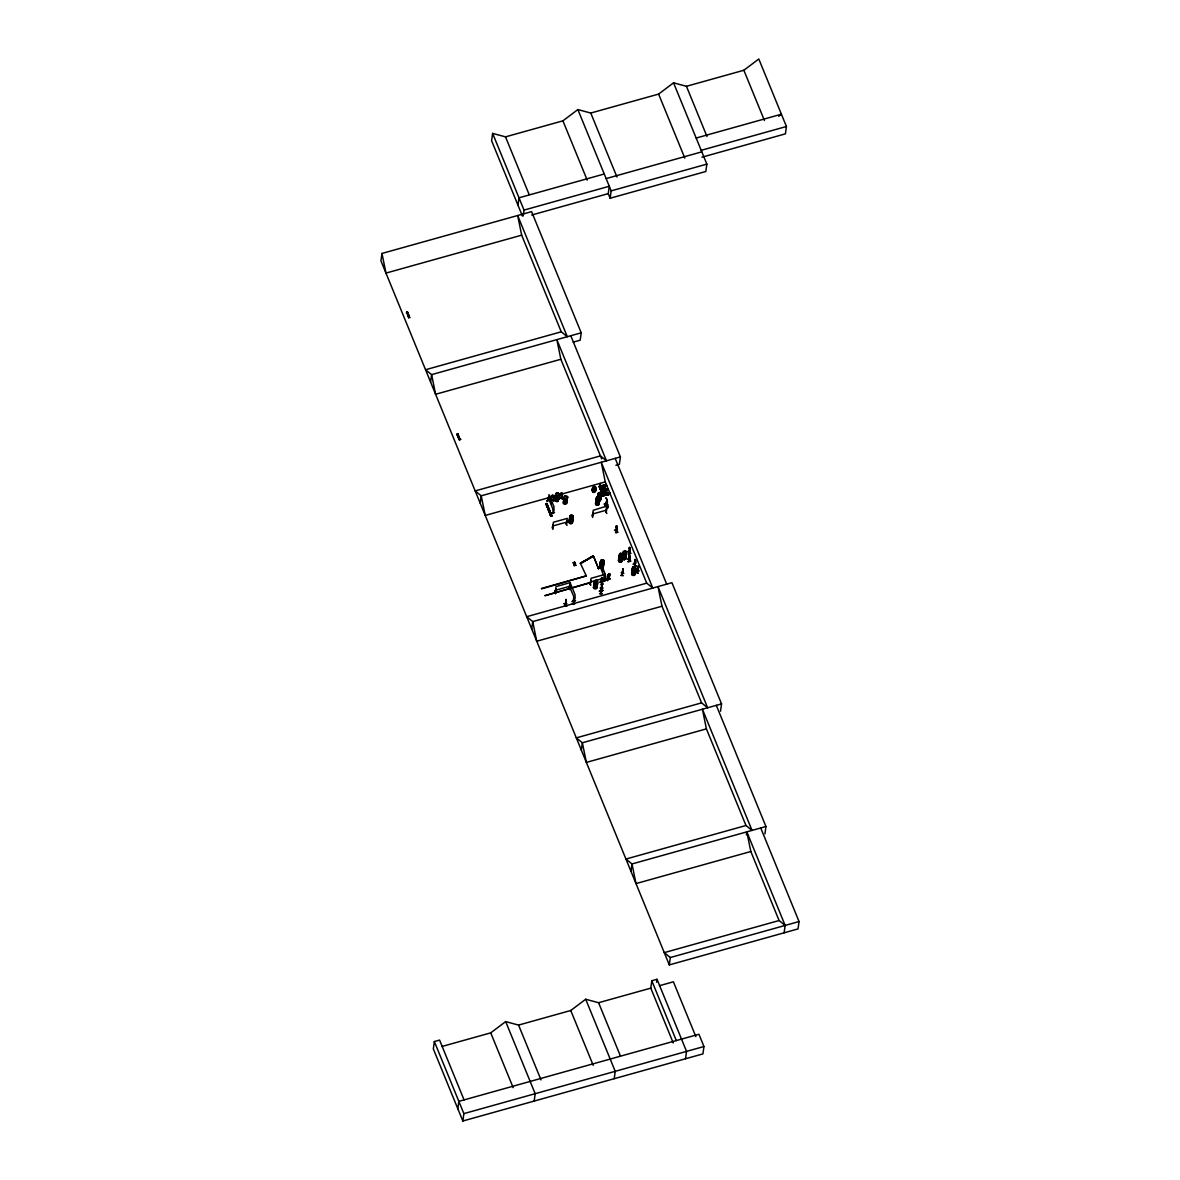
<?xml version="1.0" encoding="UTF-8"?>
<svg xmlns="http://www.w3.org/2000/svg" width="1180" height="1180" viewBox="0 0 1180 1180"><rect width="100%" height="100%" fill="white"/><g stroke="black" fill="none" stroke-linecap="round" stroke-linejoin="round"><path stroke-width="1.5" d="M573.952 563.524L573.318 562.565L574.35 562.55M408.723 314.455C408.103 314.957 407.557 313.939 408.546 315.326M457.899 436.91L458.74 436.128M565.913 601.372L565.928 600.62M573.672 599.219L573.687 598.452M601.225 588.805L601.24 588.038L601.726 590.207M601.903 585.826L601.918 585.074M599.278 486.809L599.573 487.606L606.638 485.585L606.166 484.434L599.057 486.425M601.195 490.762L601.933 487.517L601.24 490.91M603.216 494.981L603.673 491.721L603.437 495.541C599.396 493.653 620.813 491.293 602.567 494.863M566.105 601.225L566.09 602.272L566.194 600.045M566.046 599.779L566.105 602.936M573.51 603.939L573.849 597.714L573.864 600.768M602.538 580.339L601.579 589.145M601.092 581.902L602.066 586.696L602.036 583.894M593.747 585.605L593.894 584.823M622.966 559.143L623.35 559.364A1.785 1.534 7.9 0 0 624.677 559.453L625.902 557.476M600.31 498.757L600.62 499.863L600.015 498.432A1.726 1.505 7.9 0 1 598.629 500.999L599.912 500.851L599.071 501.058A1.726 1.505 7.9 0 0 600 498.462M569.424 519.613L570.53 518.109A1.726 1.505 7.9 0 0 569.66 520.203A1.726 1.505 7.9 0 0 572.271 520.675A1.726 1.505 7.9 0 0 572.241 518.374M618.925 557.875L618.94 557.491A1.74 1.505 6.7 0 1 619.308 556.798A1.726 1.505 8.7 0 1 620.031 556.37A1.726 1.505 7.9 0 0 619.235 558.612L619.928 559.143M632.052 571.15L633.159 569.645M458.681 437.072L459.079 436.158L458.976 439.299M572.846 519.805L572.138 520.793M622.214 558.435L622.361 557.683A1.726 1.505 7.9 0 0 623.645 559.394A1.74 1.505 7.9 0 0 625.695 558.568A1.74 1.505 7.9 0 0 624.78 556.665L625.4 559.01L625.916 557.299M557.417 498.624L558.73 497.591M558.199 500.822L557.226 501.544L558.243 499.671M566.002 501.058L565.854 501.249A1.726 1.49 7.9 0 1 566.415 503.742A1.726 1.49 7.9 0 1 563.686 503.565L563.465 503.226M571.695 520.66L572.713 520.218M597.478 496.869L597.596 496.883A1.726 1.505 7.9 0 0 597.493 497.237L597.582 496.795M596.106 500.187L596.343 499.863A1.74 1.505 8.6 0 0 597.39 502.37L599.027 501.869L599.307 500.394A1.74 1.505 8.6 0 1 597.39 502.37L598.29 502.341M600.281 483.431L600.03 487.134L600.473 485.083M600.443 483.962L600.384 484.877M596.564 588.451L596.844 586.976M600.856 486.809L600.384 489.641M602.67 491.367L602.626 491.913M606.55 491.809L601.815 493.122L606.49 491.632C606.977 493.992 599.617 494.656 602.67 491.913M603.393 563.214A1.74 1.505 7.9 0 1 601.254 565.397L602.611 565.294M622.347 558.066L622.361 557.683A1.74 1.505 7.9 0 0 623.63 559.453A1.726 1.505 7.9 0 0 625.71 558.509A1.726 1.505 7.9 0 0 624.795 556.621L625.179 556.886M622.406 572.285L622.893 569.97M634.309 572.418L634.353 572.403A1.74 1.505 7.9 0 0 635.4 570.56M634.781 572.3L635.341 571.725L634.383 572.403A1.74 1.505 7.9 0 1 632.141 571.504A1.74 1.505 7.9 0 1 633.159 569.601M601.505 588.363L601.564 589.838M602.066 585.339L601.741 590.59L601.328 587.478M602.006 584.277L602.213 585.649M567.182 500.246L567.211 499.863M573.834 598.717L574.026 599.558M626.197 555.072L625.09 556.341M565.825 601.254L565.987 603.113M601.859 585.014L602.051 587.389M408.221 315.739L408.059 316.402M407.852 315.547L408.988 315.193L407.852 315.311M600.443 488.845L600.635 486.986M602.272 491.632L602.154 492.916L602.272 491.352M408.723 317.804L409.106 316.093L408.044 315.945M460.731 439.402L459.3 439.919L459.463 437.765M407.498 315.104L407.469 314.293L407.911 315.163M574.055 563.819L573.318 562.565M573.229 342.126L580.191 340.194L581.209 332.819L531.59 211.633L381.966 253.449L380.948 260.824L669.296 964.901L798.034 928.911L799.052 921.551L760.731 827.977M406.643 312.641C407.69 310.03 405.389 313.718 407.734 312.228M408.295 315.96L408.841 315.96M408.634 315.871L409.416 317.243M408.737 316.284L408.531 317.14M408.914 316.756L408.398 315.856M430.567 382.01L431.6 374.635L425.552 369.738L561.252 331.801L567.3 336.713L517.666 215.527L521.663 235.174L561.252 331.801M701.908 157.206L785.408 133.856L786.44 126.496L758.799 59L743.857 70.254L686.45 86.302L673.544 82.821L658.602 94.09L590.767 113.044L577.861 109.563L562.919 120.832L505.512 136.865L492.621 133.399L491.603 140.759L522.371 215.925M457.87 433.753L457.235 434.594M457.988 433.547C455.038 435.125 459.035 432.47 457.221 434.668M458.371 434.476L457.014 434.919M458.592 438.429C457.884 436.91 459.846 437.544 458.371 437.382M458.814 438.709L458.917 437.736M459.935 438.695L459.64 439.462L458.459 437.662M459.005 438.562L458.887 437.913M459.33 438.326L459.108 439.181M459.846 438.709L459.994 439.285M460.657 439.24L459.226 439.771M517.976 205.187L519.008 197.812L604.249 173.991M480.201 503.182L481.219 495.821L475.171 490.91L600.443 455.908L606.49 460.805L556.857 339.634L560.854 359.266L601.697 458.976M523.212 215.984L524.023 210.084L492.621 133.399M464.065 1099.908L439.565 1040.082L434.343 1041.542L433.325 1048.902L462.84 1121L702.926 1053.902L703.944 1046.527L698.929 1034.255L458.843 1101.368L457.825 1108.728M547.077 507.135L548.125 506.618L547.077 507.135L545.868 503.727L550.854 516.339L551.871 516.058L550.898 515.999L551.901 515.822L546.886 503.447L545.853 503.845M546.841 500.925L549.467 500.099L546.797 500.792M548.095 506.854L546.886 503.447M548.095 500.615L548.626 496.898M547.712 508.669L548.759 508.152L549.983 511.456L548.966 511.737L547.712 508.669L548.73 508.388M462.84 1121L463.873 1113.625L434.343 1041.542M531.708 628.97L532.74 621.595L526.693 616.698L646.729 583.141L652.776 588.053L601.269 462.265L605.266 481.912L646.729 583.141M550.5 499.051L550.573 501.471M548.966 511.737L549.983 511.456M551.267 495.866L550.618 500.291L553.376 500.069L550.677 500.055M550.854 516.339C547.874 512.489 551.547 511.456 551.871 516.058M553.848 496.411L553.081 499.981M553.317 500.217C556.783 492.576 547.8 495.63 550.662 501.81L551.517 503.919L550.839 500.541M541.62 588.85L586.18 575.899M551.901 513.241L554.512 512.43L551.901 513.167M553.228 512.828L553.656 509.17M553.154 512.887L554.054 506.913L549.025 494.641L548.243 500.453M552.078 527.077L552.889 529.422M553.11 524.584L552.815 528.227L553.391 522.268L567.3 518.374L566.253 524.451L567.034 520.69M545.072 595.679L589.661 582.64L590.723 585.31L589.764 582.95L545.086 595.59M559.394 498.019L562.093 497.886L559.394 498.108L559.895 494.332M559.32 499.273L559.261 496.78L559.497 499.199M559.423 498.137L560.028 493.683L562.447 493.461M561.016 493.034L560.854 494.523L561.901 493.048M561.887 498.034L562.27 493.624L560.972 493.683M562.078 498.019L562.432 493.447M562.24 499.155L562.152 496.736L562.403 499.155M673.544 82.821L706.85 164.123L705.817 171.498L610.134 198.24L608.246 193.638L609.278 186.263L524.023 210.084M555.544 593.658L554.585 591.357M555.22 592.508L555.957 588.658M555.279 592.508L556.075 586.578L569.984 582.684L569.35 588.496M610.134 198.24L611.166 190.865L577.861 109.563M555.677 593.614L554.733 591.239M567.005 525.469L566.194 523.138M564.084 603.777L566.857 603.673L564.07 603.644M565.427 603.983L566.09 599.47M565.928 601.918L566.194 599.529M565.648 606.137L566.105 599.912M567.934 588.968L570.56 588.156M569.807 585.162L568.893 588.466M569.394 588.85L570.117 582.684L575.147 594.956L574.144 600.605M573.657 564.379L575.339 564.247L575.368 563.303L574.203 563.568M574.557 565.014L573.937 564.055M574.675 565.323C576.327 565.117 573.082 566.518 574.129 562.86M574.262 565.869L574.645 565.102M574.276 563.391L574.704 562.152L574.35 562.934M573.864 564.512L574.749 564.35M574.808 565.073L575.412 563.789M575.84 565.427L574.955 564.424M571.843 601.608L574.601 601.372M573.687 599.75L573.76 597.183L573.318 601.771M574.188 600.9L574.66 597.021M580.28 563.317L592.921 556.105L580.28 563.317L593.57 556.37L598.585 568.76L593.57 556.37M541.413 588.496L586.312 575.899L580.604 563.73L592.921 556.105M592.685 517.46L591.888 515.055M592.67 516.102L593.186 510.306L607.066 505.969M592.67 516.132L593.142 512.562M599.145 486.499L599.573 487.606L606.638 485.644M599.868 486.308L600.281 487.075M600.074 488.8L600.355 489.538L605.075 488.196L604.765 487.428L600.045 488.771M600.355 489.317L604.839 487.709M600.546 488.668L600.841 489.184M601.992 491.47L600.871 490.423L607.951 488.874M601.21 491.603L608.231 489.582M602.567 493.388L601.83 493.122M602.567 488.063L602.892 488.8M602.892 485.393L603.378 486.499M603.054 487.93L603.378 488.668M603.614 485.201L604.086 486.293M603.481 487.812L603.791 488.55M590.251 584.203L591.106 578.274L605.03 574.38L604.234 580.191M602.744 495.217L603.319 494.42L603.747 495.482M602.951 495.541L603.142 494.936M603.953 487.679L604.278 488.417M604.249 485.024L604.735 486.13M602.951 495.792L610.134 494.184L603.039 495.689M603.85 493.034L603.895 492.252M604.971 484.818L605.443 485.924M604.308 492.267L604.632 493.004M604.632 489.597L605.104 490.703M605.443 484.685L605.93 485.791M604.779 492.134L605.104 492.871M605.34 489.405L605.827 490.497M605.207 492.016L605.532 492.753M605.694 491.883L606.004 492.621M605.989 489.228L606.461 490.32M606.004 491.795L606.328 492.532M604.765 504.937L607.375 504.214M606.358 493.8L606.845 494.907M604.883 505.202L607.494 504.406M606.063 512.371L606.653 504.539L607.803 507.916L605.915 503.432M607.346 507.149C609.146 509.391 603.275 495.615 607.508 506.028M607.081 493.594L607.553 494.7M606.092 502.208L605.812 503.609M600.782 490.629L608.025 489.051M606.019 504.819L606.373 502.65M606.269 504.804L606.181 502.857M606.874 502.252L607.11 503.152M606.048 512.489L606.83 508.728M606.8 513.521L605.989 511.176M607.936 505.438L606.815 502.282M599.499 568.362L600.31 562.182L605.34 574.453L604.44 580.427M599.573 568.303L600.089 564.63A1.755 1.519 7.9 0 1 601.24 563.509M610.016 493.815L602.965 495.91M599.396 591.195L602.169 591.018L599.381 591.062M601.077 582.035C602.213 571.002 602.169 583.407 602.434 579.395M599.632 593.614L602.405 593.629L599.632 593.54M601.136 582.197L601.844 578.023L602.169 579.941M602.11 577.743L602.213 580.177M601.83 577.713C604.367 580.162 599.071 599.248 601.343 586.77M600.945 593.54L601.49 588.171M602.257 586.165L601.062 593.555L600.723 591.062M602.257 584.749L602.183 585.752M570.781 335.74L620.4 456.911L619.382 464.286L615.901 465.259M603.732 579.115L604.839 581.371L603.88 579.07M602.832 588.127L600.06 588.097L602.818 587.994M605.03 576.696L603.924 580.206M603.083 590.457L600.31 590.649L603.083 590.457M581.342 750.141L582.36 742.781L576.312 737.869L701.584 702.867L707.631 707.764L657.998 586.593L661.995 606.225L701.584 702.867M606.092 578.657L607.788 580.56M534.171 1101.058L535.189 1093.698L505.674 1021.6L490.733 1032.854L442.013 1046.468M607.036 579.646L607.597 575.117L609.824 573.878M608.541 574.1L607.228 579.306M608.482 577.286L610.207 579.247L608.615 577.212M609.146 573.657L608.231 575.545L609.175 573.687M609.057 578.48L609.736 574.601M609.116 578.48L609.809 573.849M615.473 532.711L618.128 532.18M615.886 530.248L616.417 525.749L616.875 528.094M616.801 525.882L617.022 528.463M616.388 525.779C618.807 528.861 615.635 538.876 617.007 527.091M622.583 571.799L623.025 568.745L622.067 575.516L622.583 573.082M622.391 573.377L622.952 569.173M623.394 575.692L620.621 575.383M623.866 573.406L621.167 572.757M627.436 551.694L630.061 550.972M627.126 559.468L629.751 558.656C627.141 551.075 631.92 558.951 629.338 561.016M628.793 551.532C631.743 558.45 628.099 540.351 630.046 551.045M628.38 554.069L631.005 553.273L628.424 554.202M629.442 547.122L628.911 551.517M629.825 547.771L629.928 549.88M630.681 560.957L628.085 561.68M628.439 559.32L628.984 554.733M629.781 549.379L630.032 547.933M629.707 555.618L629.471 557.078L629.515 555.411M629.589 553.686L629.973 548.39M629.279 561.37L629.648 556.075M633.011 564.188L635.637 563.391L634.707 560.677M634.324 564.055L634.899 559.453M634.486 563.937L635.032 559.866L635.356 561.798L635.607 560.352M635.017 559.556L635.209 566.135L635.533 560.81M636.817 569.851L639.383 570.869M638.129 570.383L636.861 572.536L638.292 566.105L636.935 572.595M637.834 568.406L638.056 567.462M638.483 566.076C636.064 579.498 640.548 560.5 637.613 567.727M638.085 573.259L635.637 571.946L638.159 573.052M630.976 871.327L631.993 863.952L625.946 859.055L745.981 825.499L752.029 830.41L702.41 709.224L706.407 728.871L745.981 825.499M614.205 1078.697L615.223 1071.337L585.693 999.239L570.751 1010.493L518.566 1025.081L505.674 1021.6M673.249 1042.958L650.785 988.132L651.803 980.757L657.024 979.297L686.553 1051.395L685.521 1058.755M656.611 982.247L657.024 979.297M669.296 964.901L670.314 957.526L664.266 952.629L779.095 920.533L785.142 925.43L784.11 932.805M720.523 711.245L721.541 703.885L671.922 582.699L532.74 621.595L536.738 641.242L661.995 606.225M746.409 834.806L746.822 831.871L785.142 925.43M764.935 833.891L765.953 826.516L716.319 705.33M622.789 569.689L622.612 571.238M407.764 313.379L406.628 313.364M622.598 571.4L622.583 571.076M622.111 575.25L622.45 573.052M407.513 313.57L407.469 312.788M458.283 434.992L457.516 435.745L457.84 434.8M638.454 567.241L637.362 569.571M625.946 555.264L626.329 554.512M558.332 500.409L557.624 501.367M597.331 584.897L596.018 585.737M575.368 563.303L573.17 563.052M409.312 317.036L409.15 317.391M607.405 576.341L609.647 575.058M406.805 312.98L407.69 312.951M574.188 563.229L574.63 562.167M608.172 575.796L609.337 574.173L607.848 575.751M555.441 496.603L556.414 495.866A1.74 1.505 7.9 0 0 555.514 497.96A1.74 1.505 7.9 0 0 558.14 498.432A1.74 1.505 7.9 0 0 558.125 496.131M598.865 504.435L596.564 505.099M600.885 497.385L599.012 498.211A1.74 1.505 7.9 0 0 600.03 495.349L601.018 497.001L600.93 496.264M553.818 496.987L551.326 497.532M562.58 494.789L560.102 495.32M561.311 494.037L562.093 493.594L560.766 493.638M609.293 578.259L607.022 579.395M608.128 575.84L609.057 574.144M458.179 435.626L457.604 434.845M598.688 502.134L599.027 501.869A1.726 1.505 7.9 0 0 598.776 499.789M594.278 583.584L595.457 583.082A1.74 1.505 7.9 0 0 594.292 583.54A1.726 1.505 7.9 0 1 595.457 583.023M562.152 494.479L560.795 494.892L560.987 493.535M778.697 116.274L781.411 114.224L696.171 138.045M607.597 576.651L609.352 575.648M606.181 578.598L607.671 580.693M607.007 579.528L609.219 578.156M567.506 496.574L567.58 497.355A1.726 1.49 7.9 0 1 564.778 498.255A1.726 1.49 7.9 0 1 565.264 495.718L565.308 496.175M565.264 495.866L565.353 495.866A1.726 1.49 7.9 0 1 567.565 497.444L567.506 496.618M625.076 559.246L624.677 559.409A1.696 1.475 7.9 0 1 623.35 559.32L622.966 559.099M552.122 495.821L551.694 496.883L552.742 496.323C554.674 494.863 549.231 497.016 552.889 497.046L553.081 495.689M406.422 312.877L407.793 312.376M408.649 317.73L410.139 317.361M457.014 434.83L458.386 434.402M590.251 584.115L590.797 580.516M603.172 580.781L605.827 580.162M701.186 150.317L786.44 126.496M606.137 178.593L701.82 151.851M611.166 190.865L706.85 164.123M531.708 215.026L608.246 193.638M521.663 235.174L385.978 273.096L381.966 253.449M581.209 332.819L431.6 374.635L435.597 394.282L560.854 359.266M620.4 456.911L481.219 495.821L485.231 515.453L555.839 495.718M559.364 494.73L605.266 481.912M599.602 487.753L606.668 485.776M545.824 504.067L546.841 503.786M601.8 492.812C601.623 495.762 613.335 489.243 602.066 493.712M602.036 493.594L606.741 492.267M602.582 494.981L609.603 492.886L610.104 494.037M549.6 513.271L550.603 512.99M604.927 505.32L607.538 504.583M592.67 513.993L606.594 510.099M552.874 525.941L566.798 522.062M616.211 526.973L617.125 529.746L614.47 530.351L617.14 529.673M629.751 556.488L629.25 555.264L629.161 556.488M628.07 561.769L630.725 561.164M635.179 560.117L635.474 560.456M634.737 561.37L635.637 562.949M635.637 562.226L635.356 561.267L635.312 562.167M555.559 590.251L569.483 586.372L574.63 598.644M590.59 581.961L604.514 578.067M602.39 581.475L599.764 582.212L602.449 581.534L601.549 578.82M602.021 584.144L601.225 581.873M721.541 703.885L582.36 742.781L586.372 762.413L706.407 728.871M765.953 826.516L631.993 863.952L635.99 883.599L750.819 851.503L779.095 920.533M670.314 957.526L799.052 921.551M585.693 999.239L598.585 1002.72L650.785 988.132M659.487 985.698L673.397 981.804L695.861 1036.645M463.873 1113.625L703.944 1046.527M620.872 553.435L620.031 553.641L620.872 553.405M557.181 498.757L558.347 498.255L556.724 498.727M595.797 586.062L595.34 586.032M601.284 588.584L601.549 589.631M616.904 528.33L616.476 527.283L616.919 528.389M553.405 498.919L553.641 501.338L553.405 498.934M602.154 583.982L602.021 584.513M601.534 588.702L601.299 589.543M566.179 600.768L566.267 601.726M574.852 603.85L572.094 604.16M564.335 606.137L567.093 606.019M629.53 557.403L629.471 556.532L629.633 557.447M625.149 550.795L625.961 551.149M595.413 486.868L593.717 486.544A1.726 1.505 7.9 0 0 593.186 489.081L593.997 489.479M593.599 492.34L592.788 491.972L593.599 492.311M602.08 562.698L600.753 561.695L601.269 562.314A1.726 1.505 7.9 0 0 604.072 561.577A1.726 1.505 7.9 0 0 601.756 559.851A1.726 1.505 7.9 0 0 601.284 562.3A1.726 1.505 7.9 0 0 604.086 561.488A1.726 1.505 7.9 0 0 601.771 559.763A1.726 1.505 7.9 0 0 601.269 562.388M595.03 486.632L593.702 486.573A1.726 1.505 7.9 0 1 596.003 488.299A1.726 1.505 7.9 0 1 593.186 489.081M594.469 487.532L595.28 487.886M574.896 564.896L575.914 565.25M621.742 556.635L621.359 556.414A1.726 1.505 7.9 0 1 621.963 558.789A1.726 1.505 7.9 0 1 619.235 558.612M408.767 317.361L408.442 317.346M607.848 488.653L608.408 489.98M608.334 489.803L601.269 491.78L600.871 490.423M560.633 493.697L561.12 494.154C559.04 495.01 563.583 494.951 561.326 494.007M596.977 499.14L596.446 498.521L596.977 499.17A1.726 1.505 7.9 0 0 599.779 498.314A1.726 1.505 7.9 0 0 597.478 496.588A1.726 1.505 7.9 0 0 596.977 499.125L596.461 498.491M571.843 521.265L572.374 521.914L571.843 521.265A1.726 1.505 7.9 0 1 572.079 523.33A1.726 1.505 7.9 0 1 569.645 523.448A1.726 1.505 7.9 0 1 569.424 521.339M621.344 559.526A1.726 1.505 7.9 0 1 621.58 561.65A1.726 1.505 7.9 0 1 619.146 561.769A1.726 1.505 7.9 0 1 618.91 559.645A1.726 1.505 7.9 0 0 619.146 561.769L619.146 561.769A1.726 1.505 7.9 0 0 621.58 561.65A1.726 1.505 7.9 0 0 621.344 559.526L621.86 560.175M607.184 505.527L607.051 506.426M606.328 498.432L605.635 497.857L606.682 499.111M616.55 526.162L616.786 527.224M607.095 505.822L607.877 507.444L607.538 506.014M616.698 532.254L615.931 530.012M596.638 586.622A1.726 1.505 7.9 0 1 596.225 588.702A1.726 1.505 7.9 0 1 593.82 588.26L593.496 587.522M563.465 503.27L563.686 503.58A1.726 1.49 7.9 0 1 564.497 501.323M593.82 588.23L593.51 587.493M595.531 490.408L595.31 490.054A1.726 1.505 7.9 0 1 594.882 492.134A1.726 1.505 7.9 0 1 592.478 491.676A1.726 1.505 7.9 0 1 592.906 489.597M601.933 578.111L602.449 579.365M573.981 599.115L573.834 597.301M606.505 498.491L607.361 501.677M743.857 70.254L764.419 120.463M686.45 86.302L706.997 136.511M658.602 94.09L684.813 158.061M590.767 113.044L616.963 177.03M562.919 120.832L587.227 180.171M505.512 136.865L529.127 194.508M615.178 458.371L666.7 584.159M634.279 563.76L635.297 566.09M628.837 551.311L629.751 553.509M616.993 527.239L616.698 526.546L616.816 527.283M602.597 494.626L603.039 496.013M628.527 558.996L629.442 561.193M628.394 559.025L629.412 561.356M615.798 530.056L616.712 532.401M599.794 565.869L604.824 578.141M603.423 584.041L600.812 584.764M548.523 498.329L553.538 510.601M651.803 980.757L676.302 1040.583M598.585 1002.72L620.37 1055.894M570.751 1010.493L593.216 1065.333M518.566 1025.081L541.03 1079.921M490.733 1032.854L513.182 1087.695M565.633 605.96L565.589 603.806M606.918 499.494L607.228 500.659M746.822 831.871L750.819 851.503M634.914 560.721L635.017 561.459M629.338 548.302L629.442 549.039M629.029 555.986L629.132 556.724M616.432 527.003L616.535 527.74M601.726 578.864L601.83 579.601M573.834 597.272L573.952 598.231M566.312 500.822A1.74 1.505 7.9 0 1 566.326 503.123A1.74 1.505 7.9 0 1 563.716 502.65A1.74 1.505 7.9 0 1 564.601 500.512M566.636 500.954A1.74 1.505 7.9 0 1 566.105 503.108A1.74 1.505 7.9 0 1 563.671 502.37A1.74 1.505 7.9 0 1 564.615 500.35M566.901 499.081A1.74 1.505 7.9 0 1 566.489 501.175A1.74 1.505 7.9 0 1 564.07 500.733A1.74 1.505 7.9 0 1 564.483 498.639M566.961 500.453A1.74 1.505 7.9 0 1 565.943 502.356A1.74 1.505 7.9 0 1 563.73 501.397A1.74 1.505 7.9 0 1 564.733 499.494M566.99 500.291A1.74 1.505 7.9 0 1 565.972 502.193A1.74 1.505 7.9 0 1 563.745 501.235A1.74 1.505 7.9 0 1 564.763 499.332M564.586 497.827A1.74 1.505 7.9 0 0 564.188 499.922A1.74 1.505 7.9 0 0 566.606 500.35A1.74 1.505 7.9 0 0 567.005 498.27A1.74 1.505 7.9 0 1 566.621 500.173A1.74 1.505 7.9 0 1 564.217 499.745A1.74 1.505 7.9 0 1 564.615 497.665M566.857 496.78A1.74 1.505 7.9 0 1 566.99 499.007A1.74 1.505 7.9 0 1 564.438 498.83A1.74 1.505 7.9 0 1 564.763 496.647M571.577 520.203A1.726 1.505 7.9 0 1 572.094 522.637A1.726 1.505 7.9 0 1 569.306 522.135A1.726 1.505 7.9 0 1 570.692 520.041M570.147 520.911A1.726 1.505 7.9 0 1 570.589 520.837M571.74 519.008A1.726 1.505 7.9 0 1 572.359 521.354A1.726 1.505 7.9 0 1 569.615 521.177A1.726 1.505 7.9 0 1 570.427 518.92M571.607 520.026A1.74 1.505 7.9 0 1 572.123 522.475A1.74 1.505 7.9 0 1 569.321 521.958A1.74 1.505 7.9 0 1 570.722 519.864M572.875 518.212A1.726 1.505 7.9 0 1 571.858 520.115A1.726 1.505 7.9 0 1 569.63 519.156A1.726 1.505 7.9 0 1 570.648 517.253A1.755 1.519 7.9 0 0 569.63 519.053A1.755 1.519 7.9 0 0 571.887 520.026A1.755 1.519 7.9 0 0 572.92 518.094M572.831 516.781A1.755 1.519 7.9 0 1 571.872 519.097A1.755 1.519 7.9 0 1 569.66 517.43A1.726 1.505 7.9 0 1 572.138 516.162A1.755 1.519 7.9 0 0 569.66 517.43A1.726 1.505 7.9 0 0 571.887 518.964A1.726 1.505 7.9 0 0 572.831 516.678M557.447 497.945A1.74 1.505 7.9 0 1 557.963 500.394A1.74 1.505 7.9 0 1 555.175 499.877A1.74 1.505 7.9 0 1 556.577 497.783M557.476 497.783A1.74 1.505 7.9 0 1 557.993 500.217A1.74 1.505 7.9 0 1 555.19 499.715A1.74 1.505 7.9 0 1 556.591 497.621M557.712 498.963A1.726 1.49 7.9 0 1 557.948 501.087A1.726 1.49 7.9 0 1 555.529 501.205A1.726 1.49 7.9 0 1 555.293 499.081M558.288 497.444A1.74 1.505 7.9 0 1 557.756 499.597A1.74 1.505 7.9 0 1 555.308 498.875A1.74 1.505 7.9 0 1 556.267 496.839M558.302 497.281A1.74 1.505 7.9 0 1 557.771 499.435A1.74 1.505 7.9 0 1 555.337 498.698A1.74 1.505 7.9 0 1 556.296 496.677M558.745 495.969A1.74 1.505 7.9 0 1 557.727 497.872A1.74 1.505 7.9 0 1 555.514 496.913A1.74 1.505 7.9 0 1 556.518 495.01M558.686 494.597A1.74 1.505 7.9 0 1 558.273 496.677A1.74 1.505 7.9 0 1 555.854 496.249A1.74 1.505 7.9 0 1 556.267 494.154M556.665 493.992A1.74 1.505 7.9 0 1 557.55 493.948M558.774 495.792A1.74 1.505 7.9 0 1 557.756 497.695A1.74 1.505 7.9 0 1 555.529 496.736A1.74 1.505 7.9 0 1 556.547 494.833M621.078 558.45A1.726 1.505 7.9 0 1 621.86 560.589A1.726 1.505 7.9 0 1 619.382 561.001A1.726 1.505 7.9 0 1 619.028 558.789M621.108 558.317A1.755 1.519 7.9 0 1 621.904 560.485A1.755 1.519 7.9 0 1 619.382 560.913A1.755 1.519 7.9 0 1 619.028 558.671M621.24 557.358A1.755 1.519 7.9 0 1 622.111 559.409A1.755 1.519 7.9 0 1 619.78 560.087A1.755 1.519 7.9 0 1 618.91 558.037M619.161 557.698A1.755 1.519 7.9 0 1 619.898 557.27M622.421 556.355A1.755 1.519 7.9 0 1 621.388 558.288A1.755 1.519 7.9 0 1 619.131 557.314A1.755 1.519 7.9 0 1 620.164 555.382A1.74 1.505 7.9 0 0 619.161 557.24A1.74 1.505 7.9 0 0 621.388 558.199A1.74 1.505 7.9 0 0 622.406 556.296M621.196 554.379A1.755 1.519 7.9 0 1 622.435 556.665A1.755 1.519 7.9 0 1 619.574 556.812A1.755 1.519 7.9 0 1 620.297 554.423M622.848 555.588A1.74 1.505 7.9 0 0 625.076 556.562A1.726 1.49 6.5 0 0 626.078 554.689A1.74 1.505 7.9 0 1 625.076 556.562A1.726 1.49 6.5 0 1 622.848 555.633M623.468 553.863A1.74 1.505 7.9 0 0 622.745 555.205A1.726 1.505 7.9 0 1 619.943 556.016A1.726 1.505 7.9 0 1 620.429 553.479A1.726 1.505 7.9 0 1 622.745 555.205A1.726 1.49 6.5 0 1 623.129 554.158M625.769 555.249A1.755 1.519 7.9 0 1 624.957 557.535A1.755 1.519 7.9 0 1 622.598 556.178M622.745 555.397A1.755 1.519 7.9 0 1 623.719 554.63M625.99 553.479A1.726 1.505 7.9 0 1 625.577 555.559A1.726 1.505 7.9 0 1 623.173 555.131A1.726 1.505 7.9 0 1 623.586 553.051M625.843 552.093A1.755 1.519 7.9 0 1 625.975 554.349A1.755 1.519 7.9 0 1 623.394 554.172A1.755 1.519 7.9 0 1 623.719 551.96A1.74 1.505 7.9 0 0 623.32 554.113A1.74 1.505 7.9 0 0 625.725 554.556A1.74 1.505 7.9 0 0 626.138 552.461M624.559 551.709A1.755 1.519 7.9 0 1 625.017 551.739M626.02 553.317A1.74 1.505 7.9 0 1 625.606 555.397A1.74 1.505 7.9 0 1 623.202 554.954A1.74 1.505 7.9 0 1 623.601 552.874M634.206 571.74A1.726 1.505 7.9 0 1 634.825 574.085A1.726 1.505 7.9 0 1 632.082 573.893A1.726 1.505 7.9 0 1 632.893 571.651A1.74 1.505 7.9 0 0 632.023 573.613A1.74 1.505 7.9 0 0 634.634 574.085A1.74 1.505 7.9 0 0 634.619 571.784M634.221 571.651A1.755 1.519 7.9 0 1 634.855 574.041A1.755 1.519 7.9 0 1 632.067 573.849A1.755 1.519 7.9 0 1 632.878 571.562M634.088 572.595A1.726 1.505 7.9 0 1 634.943 574.601A1.726 1.505 7.9 0 1 632.657 575.265A1.726 1.505 7.9 0 1 631.802 573.259A1.726 1.505 7.9 0 0 632.657 575.206A1.726 1.505 7.9 0 0 634.958 574.542A1.726 1.505 7.9 0 0 634.102 572.536M633.203 572.433A1.726 1.505 7.9 0 0 632.038 572.934A1.726 1.505 7.9 0 1 633.218 572.374M634.766 570.81A1.755 1.519 7.9 0 1 634.781 573.141A1.755 1.519 7.9 0 1 632.141 572.669A1.755 1.519 7.9 0 1 633.041 570.5M635.327 569.321A1.755 1.519 7.9 0 1 634.914 571.445A1.755 1.519 7.9 0 1 632.465 571.002A1.755 1.519 7.9 0 1 632.878 568.878A1.74 1.505 7.9 0 0 632.421 570.766A1.74 1.505 7.9 0 0 634.648 571.43A1.74 1.505 7.9 0 0 635.533 569.586M635.43 568.376A1.74 1.505 7.9 0 1 635.032 570.471A1.74 1.505 7.9 0 1 632.613 570.029A1.74 1.505 7.9 0 1 633.026 567.949A1.755 1.519 7.9 0 0 632.923 570.279A1.755 1.519 7.9 0 0 635.637 569.837A1.755 1.519 7.9 0 0 634.324 567.654A1.74 1.505 7.9 0 1 635.12 568.082M602.434 564.659A1.755 1.519 7.9 0 1 603.364 566.592A1.755 1.519 7.9 0 1 601.269 567.477A1.755 1.519 7.9 0 1 599.971 565.707A1.74 1.505 7.9 0 0 601.004 567.255M602.302 565.589A1.726 1.505 7.9 0 1 603.157 567.61A1.726 1.505 7.9 0 1 600.871 568.273A1.726 1.505 7.9 0 1 600.015 566.253M601.372 562.609A1.74 1.505 7.9 0 0 600.355 564.512A1.726 1.49 6.5 0 1 600.65 563.081M603.496 564.483A1.755 1.519 7.9 0 1 600.428 565.795M602.449 564.571A1.74 1.505 7.9 0 1 601.431 567.388M603.6 563.612A1.726 1.49 6.5 0 1 601.254 565.412M603.526 562.329A1.755 1.519 7.9 0 1 603.128 564.438A1.755 1.519 7.9 0 1 600.679 564.01A1.755 1.519 7.9 0 1 601.077 561.887M603.673 561.311A1.755 1.519 7.9 0 1 602.567 563.657A1.74 1.505 7.9 0 1 600.561 561.769A1.755 1.519 7.9 0 1 603.364 561.016A1.74 1.505 7.9 0 0 600.561 561.769A1.755 1.519 7.9 0 0 602.567 563.657A1.74 1.505 7.9 0 0 603.644 561.385M595.133 488.904A1.726 1.505 7.9 0 1 595.236 491.116A1.726 1.505 7.9 0 1 592.685 490.924A1.726 1.505 7.9 0 1 593.024 488.756M595.457 489.036A1.74 1.505 7.9 0 1 595.03 491.116A1.74 1.505 7.9 0 1 592.625 490.659A1.74 1.505 7.9 0 1 593.053 488.579M598.806 502.09A1.726 1.505 7.9 0 1 598.408 504.17A1.726 1.505 7.9 0 1 596.003 503.727A1.726 1.505 7.9 0 1 596.402 501.648M598.909 503.285A1.726 1.505 7.9 0 1 597.891 505.188A1.726 1.505 7.9 0 1 595.664 504.229A1.726 1.505 7.9 0 1 596.682 502.326A1.726 1.505 7.9 0 0 595.679 504.17A1.726 1.505 7.9 0 0 597.891 505.128A1.726 1.505 7.9 0 0 598.909 503.226M599.012 501.898A1.726 1.505 7.9 0 1 596.578 502.016L596.062 501.367L596.578 501.987A1.726 1.505 7.9 0 1 596.343 499.907M598.968 500.895A1.726 1.505 7.9 0 1 598.57 502.975A1.726 1.505 7.9 0 1 596.166 502.547A1.726 1.505 7.9 0 1 596.564 500.468M598.85 501.957A1.755 1.519 7.9 0 1 598.437 504.067A1.755 1.519 7.9 0 1 595.989 503.639A1.755 1.519 7.9 0 1 596.402 501.515M598.894 498.934A1.726 1.505 7.9 0 1 599.13 501.058A1.726 1.505 7.9 0 1 596.697 501.175A1.726 1.505 7.9 0 1 596.461 499.051M598.673 497.518A1.726 1.505 7.9 0 1 599.47 499.656A1.726 1.505 7.9 0 1 596.977 500.069A1.726 1.505 7.9 0 1 596.623 497.857M598.924 498.757A1.74 1.505 7.9 0 1 599.16 500.88A1.74 1.505 7.9 0 1 596.726 500.999A1.74 1.505 7.9 0 1 596.49 498.875M599.042 497.916A1.74 1.505 7.9 0 1 599.278 500.04A1.74 1.505 7.9 0 1 596.829 500.158A1.74 1.505 7.9 0 1 596.608 498.034M597.891 497.518A1.74 1.505 7.9 0 1 598.702 495.261A1.726 1.505 8.7 0 0 597.965 495.733M599.912 496.205A1.726 1.505 7.9 0 1 598.909 499.022M598.585 496.116A1.726 1.505 7.9 0 1 599.027 496.043M600.827 495.054A1.726 1.505 7.9 0 1 600.296 497.208A1.726 1.505 7.9 0 1 597.862 496.47A1.726 1.505 7.9 0 1 598.821 494.45M599.868 493.225A1.726 1.505 7.9 0 1 601.092 495.482A1.726 1.505 7.9 0 1 598.275 495.63A1.726 1.505 7.9 0 1 598.983 493.27M600.856 494.892A1.74 1.505 7.9 0 1 600.325 497.031A1.74 1.505 7.9 0 1 597.876 496.308A1.74 1.505 7.9 0 1 598.835 494.273M601.181 494.391A1.74 1.505 7.9 0 1 600.163 496.293A1.74 1.505 7.9 0 1 597.936 495.334A1.74 1.505 7.9 0 1 598.953 493.432M599.853 493.388A1.74 1.505 7.9 0 1 600.664 493.742M596.475 585.339A1.755 1.519 7.9 0 1 596.711 587.493A1.755 1.519 7.9 0 1 594.248 587.611A1.755 1.519 7.9 0 1 594.012 585.457M593.82 588.26A1.726 1.505 7.9 0 1 594.219 586.18M594.145 584.498A1.755 1.519 7.9 0 0 594.381 586.652A1.755 1.519 7.9 0 0 596.844 586.534A1.755 1.519 7.9 0 0 596.608 584.38A1.726 1.505 7.9 0 1 596.844 586.401A1.726 1.505 7.9 0 1 594.41 586.519A1.726 1.505 7.9 0 1 594.174 584.395A1.755 1.519 7.9 0 1 595.133 582.168A1.755 1.519 7.9 0 0 594.322 584.513A1.755 1.519 7.9 0 0 597.095 584.69A1.755 1.519 7.9 0 0 596.475 582.256A1.755 1.519 7.9 0 1 597.095 584.69A1.755 1.519 7.9 0 1 594.322 584.454M607.213 501.382L607.479 502.356L607.066 501.367M552.27 495.217L552.093 496.706L552.948 496.677L553.169 495.187L552.27 495.217M568.731 587.33L569.807 589.661L568.701 587.33M572.993 601.21L575.604 600.473L572.979 601.299M604.278 487.561L604.588 488.358L604.278 487.561M604.367 503.86L605.296 506.22L604.352 503.919M606.712 488.977L607.169 490.172L606.712 488.977M607.184 488.845L607.656 490.039L607.184 488.845M607.73 493.373L608.187 494.568L607.73 493.373M608.438 493.181L608.909 494.376L608.438 493.181M598.142 568.376L600.753 567.639L598.127 568.465M608.924 493.034L609.381 494.243L608.924 493.034M602.125 568.082L602.803 571.459L602.125 568.082M633.97 566.415L636.581 565.692L633.955 566.489M632.583 567.506L633.557 566.754A1.726 1.505 7.9 0 1 635.858 568.583A1.726 1.505 7.9 0 1 633.055 569.394A1.726 1.505 7.9 0 1 633.557 566.843L632.583 567.536M556.311 495.526L555.78 494.907L556.296 495.556A1.726 1.49 7.9 0 0 559.099 494.789A1.726 1.49 7.9 0 0 556.798 493.063A1.726 1.49 7.9 0 0 556.311 495.512A1.726 1.49 7.9 0 0 559.114 494.7A1.726 1.49 7.9 0 0 556.812 492.975A1.726 1.49 7.9 0 0 556.311 495.6M594.219 585.369L593.894 584.675L594.204 585.413M570.442 517.769A1.726 1.505 7.9 0 0 573.244 516.958A1.726 1.505 7.9 0 0 570.928 515.218A1.726 1.505 7.9 0 0 570.442 517.769M570.427 517.858A1.726 1.505 7.9 0 0 573.229 517.047A1.726 1.505 7.9 0 0 570.928 515.306A1.726 1.505 7.9 0 0 570.427 517.858M624.353 558.656A1.726 1.505 7.9 0 0 625.592 556.341A1.755 1.519 7.9 0 1 624.368 558.568A1.726 1.505 7.9 0 1 622.612 556.488A1.755 1.519 7.9 0 0 624.368 558.568M623.748 553.479A1.726 1.505 7.9 0 0 626.55 552.668A1.726 1.505 7.9 0 0 624.25 550.927A1.726 1.505 7.9 0 0 623.748 553.479M601.092 564.571A1.755 1.519 7.9 0 0 600.694 564.748A1.74 1.505 7.9 0 1 601.122 564.483M601.136 563.244A1.755 1.519 7.9 0 0 603.983 562.418A1.755 1.519 7.9 0 0 601.638 560.648A1.755 1.519 7.9 0 0 601.136 563.244M593.068 489.936A1.726 1.505 7.9 0 0 595.885 489.154A1.726 1.505 7.9 0 0 593.599 487.399A1.726 1.505 7.9 0 0 593.068 489.936M593.038 490.113A1.74 1.505 7.9 0 0 595.856 489.317A1.74 1.505 7.9 0 0 593.57 487.561A1.74 1.505 7.9 0 0 593.038 490.113M598.747 500.202A1.726 1.505 7.9 0 0 600.119 497.621A1.755 1.519 7.9 0 1 598.747 500.173M598.585 495.054A1.726 1.505 7.9 0 0 601.387 494.228A1.726 1.505 7.9 0 0 599.086 492.502A1.726 1.505 7.9 0 0 598.585 495.054M597.198 585.236A1.74 1.505 7.9 0 0 596.343 583.2A1.726 1.505 7.9 0 1 597.198 585.206A1.74 1.505 7.9 0 1 594.897 585.9A1.74 1.505 7.9 0 1 594.042 583.864A1.726 1.505 7.9 0 0 594.912 585.87A1.726 1.505 7.9 0 0 597.198 585.206M594.927 582.817A1.726 1.505 7.9 0 0 597.729 582.005A1.726 1.505 7.9 0 0 595.413 580.265A1.726 1.505 7.9 0 0 594.927 582.817M594.779 583.746A1.755 1.519 7.9 0 0 597.626 582.92A1.755 1.519 7.9 0 0 595.28 581.15A1.755 1.519 7.9 0 0 594.779 583.746"/></g></svg>
